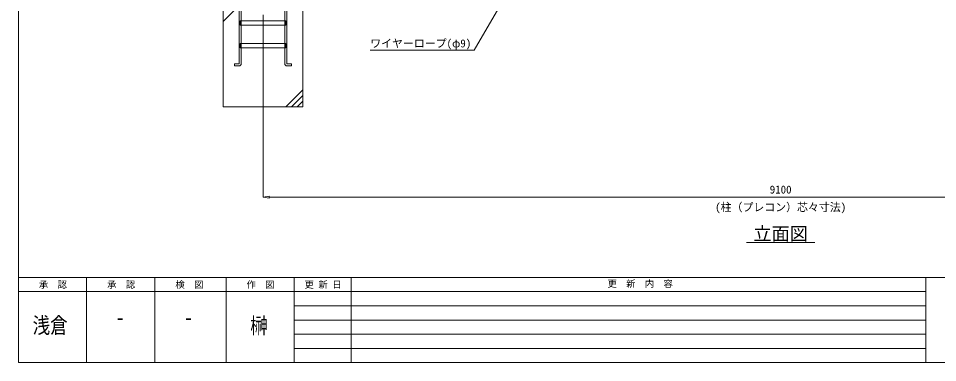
# Model space of a CAD drawing. Units: millimetres, scale not verified. Extents: x -10062 to 10062, y -16938 to 16938.
# Drawn here: x -10062 to -1983, y -16938 to -13909 of the extents above; entities that cross this region are included whole.
import ezdxf
from ezdxf.enums import TextEntityAlignment as Align

# ---------------------------------------------------------------- set-up
doc = ezdxf.new("R2010")
doc.units = ezdxf.units.MM
doc.header["$LTSCALE"] = 90
doc.linetypes.add('CHAIN2', pattern=[12, 9, -1, 1, -1])
doc.linetypes.add('DASHED1', pattern=[1.8, 1.2, -0.6])
for name, color, linetype, lineweight in [('0-9_基礎工事用PCA小', 134, 'Continuous', 18), ('0-B_図面枠', 134, 'Continuous', 18), ('0-C_寸法', 134, 'Continuous', 18), ('1-6_通芯', 134, 'CHAIN2', 18), ('1-B_文字', 134, 'Continuous', 18)]:
    doc.layers.add(name, color=color, linetype=linetype, lineweight=lineweight)
doc.styles.add('ＭＳ ゴシック', font='')
doc.styles.get('ＭＳ ゴシック').set_extended_font_data('MS Gothic')

msp = doc.modelspace()

# ---------------------------------------------------------------- linework, layer by layer
at = {"layer": '0-9_基礎工事用PCA小'}
for p, q in [((-8262.5, -13937.5), (-8112.5, -13787.5)), ((-8102.98, -13967.5), (-8102.98, -14129.5)), ((-7722.03, -13967.5), (-7722.03, -14129.5)), ((-8102.98, -14167.5), (-8102.98, -14304.5)), ((-7722.03, -14167.5), (-7722.03, -14304.5)), ((-7562.5, -14537.5), (-7712.5, -14687.5)), ((-7562.5, -14587.5), (-7662.5, -14687.5)), ((-7562.5, -14637.5), (-7612.5, -14687.5))]:
    msp.add_line(p, q, dxfattribs=at)
at = {"layer": '0-9_基礎工事用PCA小', "linetype": 'DASHED1'}
for p, q in [((-8102.98, -13929.5), (-8102.98, -13967.5)), ((-7722.03, -13929.5), (-7722.03, -13967.5)), ((-8102.98, -14129.5), (-8102.98, -14167.5)), ((-7722.03, -14129.5), (-7722.03, -14167.5))]:
    msp.add_line(p, q, dxfattribs=at)
at = {"layer": '0-9_基礎工事用PCA小'}
for points in [[(-8122.02, -14304.45), (-8122.02, -13727.5), (-8102.98, -13727.5), (-8102.98, -13929.5)], [(-7702.97, -14304.45), (-7702.97, -13727.5), (-7722.03, -13727.5), (-7722.03, -13929.5)], [(-8125.97, -14327.5), (-8162.97, -14327.5), (-8162.97, -14308.45), (-8126.03, -14308.45)], [(-7699.02, -14327.5), (-7662.02, -14327.5), (-7662.02, -14308.45), (-7698.98, -14308.45)]]:
    msp.add_lwpolyline(points, dxfattribs=at)
for points in [[(-8262.5, -14687.5), (-7562.5, -14687.5), (-7562.5, -13787.5), (-8262.5, -13787.5)], [(-8112.5, -13929.5), (-7712.5, -13929.5), (-7712.5, -13967.5), (-8112.5, -13967.5)], [(-8112.5, -14129.5), (-7712.5, -14129.5), (-7712.5, -14167.5), (-8112.5, -14167.5)]]:
    msp.add_lwpolyline(points, close=True, dxfattribs=at)
for centre, radius, start, end in [((-8126.03, -14304.45), 4, 270, 360), ((-8125.97, -14304.5), 23, 270, 360), ((-7699.02, -14304.5), 23, 180, 270), ((-7698.98, -14304.45), 4, 180, 270)]:
    msp.add_arc(centre, radius, start, end, dxfattribs=at)
at = {"layer": '0-B_図面枠'}
for p, q in [((-10062.5, -16187.5), (10062.5, -16187.5)), ((-9462.5, -16187.5), (-9462.5, -16937.5)), ((-8862.5, -16187.5), (-8862.5, -16937.5)), ((-8237.5, -16187.5), (-8237.5, -16937.5)), ((-7637.5, -16187.5), (-7637.5, -16937.5)), ((-7137.5, -16187.5), (-7137.5, -16937.5)), ((-2087.5, -16187.5), (-2087.5, -16937.5)), ((-10062.5, -16312.5), (-2087.5, -16312.5)), ((-7637.5, -16437.5), (-2087.5, -16437.5)), ((-7637.5, -16562.5), (-2087.5, -16562.5)), ((-7637.5, -16687.5), (-2087.5, -16687.5)), ((-7637.5, -16812.5), (-2087.5, -16812.5))]:
    msp.add_line(p, q, dxfattribs=at)
msp.add_lwpolyline([(-10062.5, -3062.5), (10062.5, -3062.5), (10062.5, -16937.5), (-10062.5, -16937.5)], close=True, dxfattribs=at)
at = {"layer": '0-C_寸法'}
for p, q in [((-7912.5, -14688.5), (-7912.5, -15481.96)), ((-7857.5, -15471.79), (-7912.5, -15480.96)), ((-7912.5, -15480.96), (-7857.5, -15490.13)), ((-7857.5, -15471.79), (-7857.5, -15490.13)), ((1132.5, -15480.96), (-7857.5, -15480.96))]:
    msp.add_line(p, q, dxfattribs=at)
at = {"layer": '1-6_通芯'}
msp.add_line((-7912.5, -14687.5), (-7912.5, -12775.5), dxfattribs=at)
at = {"layer": '1-B_文字'}
for p, q in [((-6970.64, -14187.5), (-6057.2, -14187.5)), ((-3662.5, -15880.96), (-3062.5, -15880.96))]:
    msp.add_line(p, q, dxfattribs=at)
msp.add_lwpolyline([(-5799.58, -13742.5), (-6056.5, -14187.5), (-6056.86, -14187.5)], dxfattribs=at)

# ---------------------------------------------------------------- texts
at = {"layer": '0-B_図面枠', "style": 'ＭＳ ゴシック'}
for s, p in [('承\u3000認', (-9882.5, -16298)), ('承\u3000認', (-9282.5, -16298)), ('検\u3000図', (-8682.5, -16298)), ('作\u3000図', (-8057.5, -16298)), ('更 新 日', (-7547.5, -16298)), ('更\u3000新\u3000内\u3000容', (-4884.88, -16290.32))]:
    msp.add_text(s, height=58.65, dxfattribs=at).set_placement(p, align=Align.BOTTOM_LEFT)
at = {"layer": '0-B_図面枠', "style": 'ＭＳ ゴシック', "width": 0.8}
for s, p in [('浅倉', (-9937.04, -16722.18)), ('-', (-9206.14, -16651.02)), ('-', (-8606.13, -16651.02)), ('榊', (-8024.77, -16723.89))]:
    msp.add_text(s, height=140.8, dxfattribs=at).set_placement(p, align=Align.BOTTOM_LEFT)
at = {"layer": '0-C_寸法', "style": 'ＭＳ ゴシック'}
for s, p in [('9100', (-3458.5, -15471.06)), ('(柱（プレコン）芯々寸法)', (-3938.5, -15626.56))]:
    msp.add_text(s, height=70.38, dxfattribs=at).set_placement(p, align=Align.BOTTOM_LEFT)
at = {"layer": '1-B_文字', "style": 'ＭＳ ゴシック'}
for s, height, p in [('ワイヤーロープ(φ9)', 70.38, (-6970.64, -14185.21)), ('立面図', 117.3, (-3602.5, -15896.96))]:
    msp.add_text(s, height=height, dxfattribs=at).set_placement(p, align=Align.BOTTOM_LEFT)

doc.saveas('drawing.dxf')
